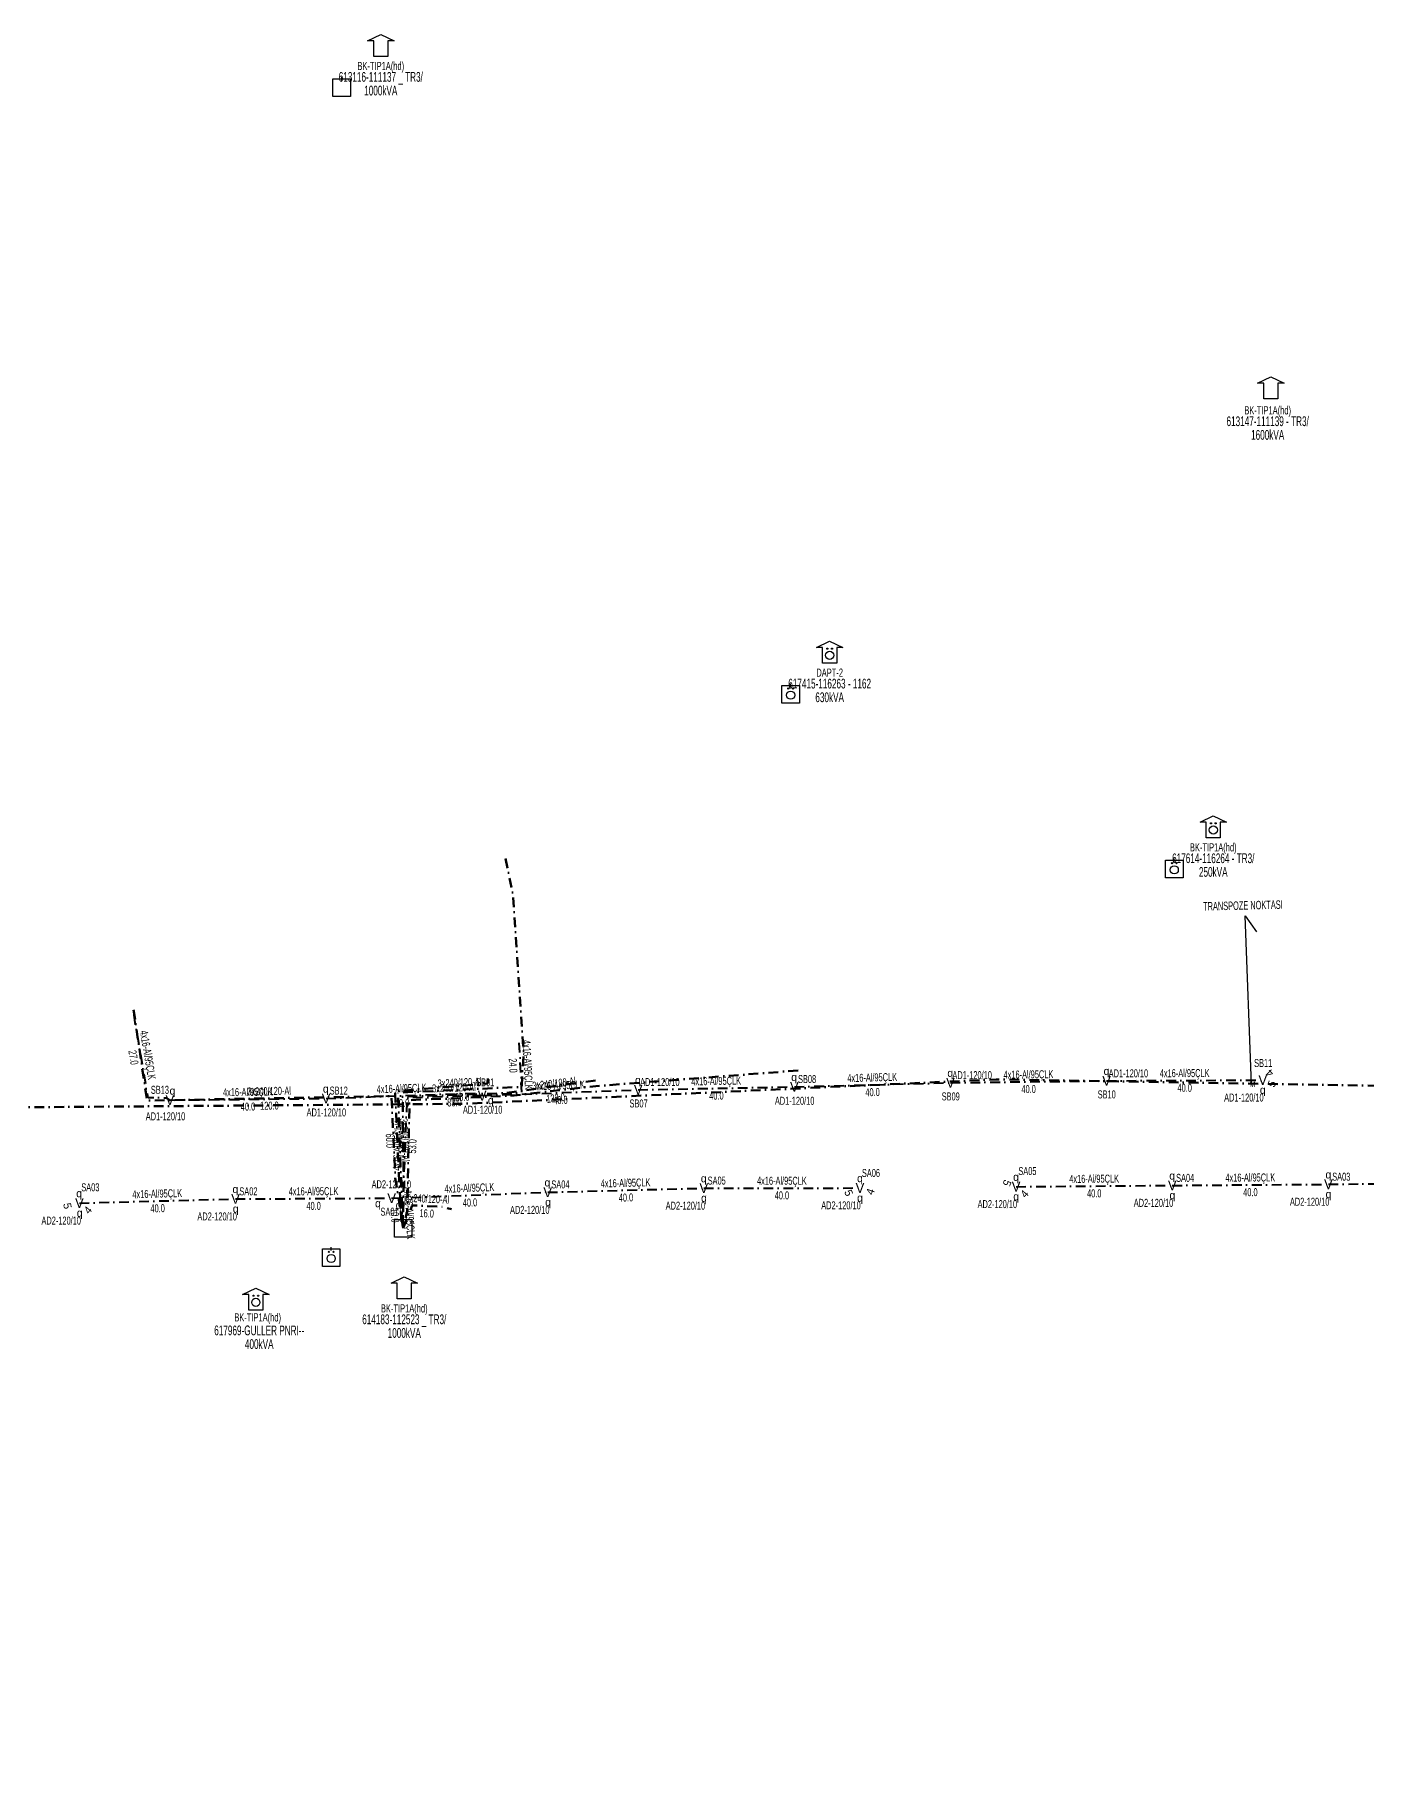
# Model space of a CAD drawing. Header units: millimetres. Extents: x 407682 to 413427, y 4045444 to 4048063.
# Drawn here: x 411020.7 to 411362.1, y 4046187.9 to 4046630.3 of the extents above; entities that cross this region are included whole.
import ezdxf
from ezdxf.enums import TextEntityAlignment as Align

# ---------------------------------------------------------------- set-up
doc = ezdxf.new("R2010")
doc.units = ezdxf.units.MM
doc.linetypes.add('DASHDOT', pattern=[5, 2.5, -1.25, 0, -1.25])
for name, color, linetype, lineweight in [('DIREK_AYD_YENI', 152, 'Continuous', 25), ('HAT_ABH_YERALTI_YENI', 6, 'DASHDOT', 80), ('HAT_AYD_YERALTI_YENI', 4, 'DASHDOT', 40), ('HAT_BOX_YERALTI_YENI', 5, 'DASHDOT', 50), ('KULLANICI', 1, 'Continuous', 25), ('NODE_OG_YENI', 5, 'Continuous', 25), ('TRAFO_MEVCUT', 5, 'Continuous', 30)]:
    doc.layers.add(name, color=color, linetype=linetype, lineweight=lineweight)
doc.styles.add('Direk', font='B_CAD')
doc.styles.get("Standard").update_dxf_attribs({"font": 'Arial'})

# ---------------------------------------------------------------- blocks, each defined once
blk = doc.blocks.new('MEV_OZELBINA_KARE')
at = {"layer": 'TRAFO_MEVCUT', "linetype": 'Continuous'}
for p, q in [((-2.25, 2.25), (2.25, 2.25)), ((-2.25, -2.25), (-2.25, 2.25)), ((0, 1.8), (0, 2.7)), ((2.25, 2.25), (2.25, -2.25)), ((2.25, -2.25), (-2.25, -2.25))]:
    blk.add_line(p, q, dxfattribs=at)
for centre, radius in [((0, -0.215091), 1.049264), ((-0.592312, 1.488957), 0.15614), ((0.592312, 1.488957), 0.15614)]:
    blk.add_circle(centre, radius, dxfattribs=at)
blk = doc.blocks.new('MEV_BETKOSK_OZEL')
at = {"layer": 'TRAFO_MEVCUT', "linetype": 'Continuous'}
for p, q in [((-3.4, 2), (0, 3.6)), ((-1.8, 2), (-3.4, 2)), ((-1.8, -2), (-1.8, 2)), ((0, 3.6), (3.4, 2)), ((3.4, 2), (1.8, 2)), ((1.8, 2), (1.8, -2)), ((1.8, -2), (-1.8, -2))]:
    blk.add_line(p, q, dxfattribs=at)
for centre, radius in [((0, 0), 1.049264), ((-0.592312, 1.704048), 0.15614), ((0.592312, 1.704048), 0.15614)]:
    blk.add_circle(centre, radius, dxfattribs=at)
blk = doc.blocks.new('MEV_BINA_KARE')
at = {"layer": 'TRAFO_MEVCUT', "linetype": 'Continuous'}
for p, q in [((-2.25, -2.25), (-2.25, 2.25)), ((-2.25, 2.25), (2.25, 2.25)), ((0, 1.8), (0, 2.7)), ((2.25, 2.25), (2.25, -2.25)), ((2.25, -2.25), (-2.25, -2.25))]:
    blk.add_line(p, q, dxfattribs=at)
blk = doc.blocks.new('MEV_BETKOSK')
at = {"layer": 'TRAFO_MEVCUT', "linetype": 'Continuous'}
for p, q in [((-3.4, 2), (0, 3.6)), ((-1.8, 2), (-3.4, 2)), ((-1.8, -2), (-1.8, 2)), ((0, 3.6), (3.4, 2)), ((3.4, 2), (1.8, 2)), ((1.8, 2), (1.8, -2)), ((1.8, -2), (-1.8, -2))]:
    blk.add_line(p, q, dxfattribs=at)
blk = doc.blocks.new('MEV_DAPT_OZEL')
at = {"layer": 'TRAFO_MEVCUT', "linetype": 'Continuous'}
for p, q in [((-3.4, 2), (0, 3.6)), ((-1.8, 2), (-3.4, 2)), ((-1.8, -2), (-1.8, 2)), ((0, 3.6), (3.4, 2)), ((1.8, 2), (1.8, -2)), ((3.4, 2), (1.8, 2)), ((1.8, -2), (-1.8, -2))]:
    blk.add_line(p, q, dxfattribs=at)
for centre, radius in [((0, 0), 1.049264), ((-0.592312, 1.704048), 0.15614), ((0.592312, 1.704048), 0.15614)]:
    blk.add_circle(centre, radius, dxfattribs=at)

msp = doc.modelspace()

# ---------------------------------------------------------------- linework, layer by layer
at = {"layer": 'HAT_ABH_YERALTI_YENI', "flags": 128}
msp.add_lwpolyline([(410753.326, 4046568.981), (410756.794587, 4046574.190388), (410759.194921, 4046576.805691), (410761.333084, 4046582.451402), (410748.022523, 4046586.876024), (410727.402429, 4046592.840818), (410708.288158, 4046598.440864), (410697.569476, 4046600.633322), (410694.443194, 4046601.120535), (410688.876202, 4046572.732131), (410677.640261, 4046533.769491), (410670.240834, 4046501.674309), (410659.451083, 4046462.982365), (410645.127088, 4046409.884143), (410634.467538, 4046373.851378), (410629.597188, 4046364.226639), (410626.118367, 4046357.384957), (410647.80302, 4046352.630568), (410691.520208, 4046347.644257), (410844.65227, 4046349.968956), (410983.381804, 4046355.188467), (411130.424131, 4046356.345271), (411266.966072, 4046362.60782), (411386.437353, 4046360.633746), (411454.158409, 4046357.850689), (411533.306257, 4046349.045048), (411615.134034, 4046337.026729), (411655.932088, 4046331.203197), (411722.722163, 4046318.258557), (411778.269236, 4046305.703132), (411831.858552, 4046292.687784), (411884.338171, 4046277.992461), (411938.466812, 4046261.440496), (411979.291282, 4046247.318706), (412011.516935, 4046237.970572), (412024.718616, 4046235.562158), (412042.112723, 4046232.172537), (412064.377283, 4046222.205809), (412094.6675, 4046208.179316), (412146.23504, 4046184.769876), (412200.273243, 4046157.691406), (412252.084376, 4046130.942058), (412288.008893, 4046113.481209), (412306.83909, 4046105.831569), (412328.577395, 4046092.641186), (412390.31836, 4046064.429829), (412426.415965, 4046047.000471), (412474.741859, 4046023.687686), (412509.981327, 4046006.912246), (412531.976273, 4045995.783583), (412546.227248, 4045989.660942), (412586.947549, 4045969.092121), (412622.658527, 4045952.472251), (412669.189191, 4045929.47066), (412726.79917, 4045900.883063), (412772.37988, 4045878.356781), (412814.791432, 4045856.832375), (412845.845378, 4045840.782204), (412896.507043, 4045811.782988), (412925.694972, 4045794.172113), (412988.980926, 4045753.962758), (413032.394035, 4045727.695092), (413073.262878, 4045701.158082), (413124.240103, 4045670.274646), (413159.264991, 4045644.167337), (413171.23213, 4045635.636307), (413178.956838, 4045630.006491), (413206.511169, 4045679.545175), (413199.345, 4045682.156)], dxfattribs=at)
at = {"layer": 'HAT_AYD_YERALTI_YENI', "flags": 128}
for points in [[(411046.05, 4046379.065), (411049.661854, 4046357.988609), (411054.352991, 4046357.885507), (411055.325266, 4046357.303424)], [(411135.316592, 4046358.441973), (411145.469235, 4046359.310452), (411144.757, 4046373.195)], [(411095.323081, 4046357.721514), (411134.143794, 4046359.140309), (411135.316592, 4046358.441973)], [(411135.316592, 4046358.441973), (411175.28842, 4046359.942954)], [(411175.28842, 4046359.942954), (411215.281318, 4046360.69668)], [(411215.281318, 4046360.69668), (411255.267594, 4046361.744392)], [(411255.267594, 4046361.744392), (411295.264284, 4046362.258967)], [(411295.264284, 4046362.258967), (411335.263976, 4046362.416011)], [(411055.325266, 4046357.303424), (411095.323081, 4046357.721514)], [(411135.316592, 4046358.441973), (411116.057703, 4046357.81294), (411115.062362, 4046333.25078), (411115.081, 4046324.468)], [(411112.132726, 4046332.168962), (411152.10372, 4046333.692011)], [(411152.10372, 4046333.692011), (411192.089833, 4046334.74592)], [(411192.089833, 4046334.74592), (411232.089811, 4046334.788224)], [(411272.088422, 4046335.121577), (411312.087116, 4046335.444824)], [(411312.087116, 4046335.444824), (411352.086084, 4046335.732077)], [(411352.086084, 4046335.732077), (411392.084, 4046336.17)], [(411032.147272, 4046330.924291), (411072.133138, 4046331.987568)], [(411072.133138, 4046331.987568), (411112.132726, 4046332.168962)], [(411115.081, 4046324.468), (411114.629977, 4046331.361912), (411112.132726, 4046332.168962)]]:
    msp.add_lwpolyline(points, dxfattribs=at)
at = {"layer": 'HAT_BOX_YERALTI_YENI', "flags": 128}
for points in [[(411141.297, 4046419.185), (411143.203632, 4046410.050018), (411145.960941, 4046369.101441), (411145.433399, 4046360.704187), (411113.749388, 4046359.197312), (411114.547532, 4046336.986954), (411115.081, 4046324.468)], [(411046.022, 4046380.459), (411049.472041, 4046357.192064), (411112.099335, 4046358.313617), (411113.070135, 4046337.290459), (411115.081, 4046324.468)], [(411216.219363, 4046364.880332), (411164.399795, 4046360.890409), (411143.503016, 4046358.512225), (411130.720245, 4046357.849772), (411116.719127, 4046357.300709), (411116.108146, 4046328.863858), (411115.081, 4046324.468)], [(411136.770495, 4046362.823371), (411136.738875, 4046361.543976), (411112.985781, 4046359.561247), (411114.181718, 4046334.444499), (411114.670393, 4046325.612043), (411115.081, 4046324.468)], [(411164.33878, 4046362.34477), (411141.335509, 4046359.095687), (411114.937811, 4046358.137355), (411115.180796, 4046336.934216), (411115.081, 4046324.468)], [(411115.081, 4046324.468), (411117.362948, 4046330.333951), (411125.018087, 4046329.995228), (411127.428702, 4046329.321741)]]:
    msp.add_lwpolyline(points, dxfattribs=at)
at = {"layer": 'KULLANICI', "color": 2, "flags": 128}
msp.add_lwpolyline([(411332.3861, 4046361.327059), (411330.76265, 4046404.464444), (411333.661668, 4046400.405819)], dxfattribs=at)
msp.add_lwpolyline([(411332.3861, 4046361.327059), (411330.76265, 4046404.464444), (411333.661668, 4046400.405819)], dxfattribs=at)

# ---------------------------------------------------------------- block references
at = {"layer": 'TRAFO_MEVCUT'}
for name, p in [('MEV_BETKOSK', (411109.35, 4046626.669)), ('MEV_BETKOSK', (411109.35, 4046626.669)), ('MEV_BINA_KARE', (411099.35, 4046616.669)), ('MEV_BINA_KARE', (411099.35, 4046616.669)), ('MEV_BETKOSK', (411337.323882, 4046538.954363)), ('MEV_BETKOSK', (411337.323882, 4046538.954363)), ('MEV_DAPT_OZEL', (411224.325, 4046471.249)), ('MEV_DAPT_OZEL', (411224.325, 4046471.249)), ('MEV_OZELBINA_KARE', (411214.325, 4046461.249)), ('MEV_OZELBINA_KARE', (411214.325, 4046461.249)), ('MEV_BETKOSK_OZEL', (411322.59, 4046426.508)), ('MEV_BETKOSK_OZEL', (411322.59, 4046426.508)), ('MEV_OZELBINA_KARE', (411312.59, 4046416.508)), ('MEV_OZELBINA_KARE', (411312.59, 4046416.508)), ('MEV_BINA_KARE', (411115.081, 4046324.468)), ('MEV_BINA_KARE', (411115.081, 4046324.468)), ('MEV_OZELBINA_KARE', (411096.627627, 4046316.93481)), ('MEV_OZELBINA_KARE', (411096.627627, 4046316.93481)), ('MEV_BETKOSK', (411115.363645, 4046308.398682)), ('MEV_BETKOSK', (411115.363645, 4046308.398682)), ('MEV_BETKOSK_OZEL', (411077.341528, 4046305.489612)), ('MEV_BETKOSK_OZEL', (411077.341528, 4046305.489612))]:
    msp.add_blockref(name, p, dxfattribs=at)

# ---------------------------------------------------------------- texts
at = {"layer": 'DIREK_AYD_YENI', "width": 0.53}
for s, p in [('SB11', (411335.369285, 4046366.801207)), ('SB08', (411218.545357, 4046362.697603)), ('AD1-120/10', (411260.824287, 4046363.699459)), ('AD1-120/10', (411300.850827, 4046364.16185)), ('SB13', (411052.771801, 4046359.938388)), ('SB12', (411098.573982, 4046359.742734)), ('SB01', (411136.100413, 4046361.853076)), ('AD1-120/10', (411180.823328, 4046361.933657)), ('SB09', (411255.335946, 4046358.24506)), ('SB10', (411295.293668, 4046358.75909)), ('AD1-120/10', (411330.427274, 4046357.963191)), ('AD1-120/10', (411095.406988, 4046354.150398)), ('AD1-120/10', (411135.443166, 4046354.836501)), ('SB07', (411175.387068, 4046356.444344)), ('AD1-120/10', (411215.361688, 4046357.128465)), ('AD1-120/10', (411054.200496, 4046353.150599)), ('AD2-120/10', (411112.056753, 4046335.733559)), ('SA04', (411155.361786, 4046335.702238)), ('SA05', (411195.392521, 4046336.683276)), ('SA06', (411234.90744, 4046338.63971)), ('SA05', (411274.979039, 4046339.132637)), ('SA04', (411315.387475, 4046337.386187)), ('SA03', (411355.380306, 4046337.685169)), ('SA03', (411034.95146, 4046334.967487)), ('SA02', (411075.432671, 4046333.930347)), ('AD2-120/10', (411347.280508, 4046331.271529)), ('AD2-120/10', (411067.428756, 4046327.503967)), ('SA01', (411111.595775, 4046328.710395)), ('AD2-120/10', (411147.5052, 4046329.18764)), ('AD2-120/10', (411187.377934, 4046330.263923)), ('AD2-120/10', (411227.231555, 4046330.340935)), ('AD2-120/10', (411267.283003, 4046330.66099)), ('AD2-120/10', (411307.280115, 4046330.984622)), ('AD2-120/10', (411027.481979, 4046326.432626))]:
    msp.add_text(s, height=2.05, dxfattribs=at).set_placement(p, align=Align.MIDDLE_CENTER)
at = {"layer": 'DIREK_AYD_YENI', "color": 4, "style": 'Direk'}
for p in [(411215.225023, 4046363.196046), (411255.218772, 4046364.243915), (411295.243296, 4046364.758879), (411055.978829, 4046359.716483), (411095.264356, 4046360.220824), (411175.217957, 4046362.441961), (411335.273792, 4046359.91603), (411137.515199, 4046357.253278), (411152.023189, 4046336.190714), (411192.055574, 4046337.245685), (411232.087167, 4046337.288223), (411272.068219, 4046337.621495), (411312.068038, 4046337.944751), (411352.063427, 4046338.231975), (411032.080817, 4046333.423408), (411072.094239, 4046334.487265), (411192.124093, 4046332.246154), (411232.092455, 4046332.288226), (411272.108625, 4046332.621659), (411312.106194, 4046332.944897), (411352.108742, 4046333.23218), (411032.213727, 4046328.425174), (411072.172036, 4046329.48787), (411108.619946, 4046330.857695), (411113.900493, 4046330.401195), (411152.184251, 4046331.193308)]:
    msp.add_text('q', height=2, dxfattribs=at).set_placement(p, align=Align.MIDDLE_CENTER)
at = {"layer": 'DIREK_AYD_YENI', "style": 'Direk'}
for p in [(411295.264284, 4046362.258967), (411335.263976, 4046362.416011), (411095.323081, 4046357.721514), (411135.316592, 4046358.441973), (411175.28842, 4046359.942954), (411215.281318, 4046360.69668), (411255.267594, 4046361.744392), (411055.325266, 4046357.303424), (411312.087116, 4046335.444824), (411352.086084, 4046335.732077), (411072.133138, 4046331.987568), (411112.132726, 4046332.168962), (411152.10372, 4046333.692011), (411192.089833, 4046334.74592), (411232.089811, 4046334.788224), (411272.088422, 4046335.121577), (411032.147272, 4046330.924291)]:
    msp.add_text('V', height=2.5, dxfattribs=at).set_placement(p, align=Align.MIDDLE_CENTER)
at = {"layer": 'DIREK_AYD_YENI', "color": 32, "style": 'Direk'}
for s, rotation, p in [('4', 135.224951, (411337.024789, 4046364.190705)), ('5', 427.724952, (411337.577413, 4046361.468378)), ('5', 247.963024, (411269.771067, 4046336.059589)), ('5', 291.79228, (411229.213383, 4046333.538854)), ('4', 430.635346, (411234.744055, 4046333.851659)), ('4', 409.23846, (411274.217516, 4046333.280663)), ('5', 281.676097, (411029.098745, 4046330.199868)), ('4', 410.667632, (411034.320526, 4046329.13532))]:
    msp.add_text(s, height=2, rotation=rotation, dxfattribs=at).set_placement(p, align=Align.MIDDLE_CENTER)
at = {"layer": 'HAT_AYD_YERALTI_YENI', "lineweight": 30, "width": 0.53}
for rotation, p in [(279.7243, (411048.693714, 4046368.670376)), (272.936527, (411145.962002, 4046366.296271)), (1.079697, (411195.268852, 4046361.169666)), (1.500909, (411235.252192, 4046362.070244)), (0.737094, (411275.255005, 4046362.851609)), (0.22495, (411315.260793, 4046363.187482)), (0.598881, (411075.315289, 4046358.362422)), (2.093078, (411114.702393, 4046359.280345)), (2.150502, (411155.27061, 4046360.041865)), (447.679453, (411114.71073, 4046345.566277)), (1.509788, (411172.074381, 4046335.06867)), (0.060597, (411212.088923, 4046335.617072)), (0.463022, (411292.0809, 4046336.133173)), (0.411464, (411332.080496, 4046336.438429)), (1.523211, (411052.11761, 4046332.305629)), (0.259829, (411092.129077, 4046332.928256)), (273.74315, (411115.703675, 4046327.970447)), (2.182135, (411132.085858, 4046333.77987))]:
    msp.add_text('4x16-Al/95ÇLK', height=2.05, rotation=rotation, dxfattribs=at).set_placement(p, align=Align.CENTER)
for s, rotation, p in [('27.0', 279.7243, (411047.01814, 4046368.383233)), ('24.0', 272.936527, (411144.264234, 4046366.209181)), ('40.0', 1.079697, (411195.300886, 4046359.469968)), ('40.0', 1.500909, (411235.29672, 4046360.370828)), ('40.0', 0.737094, (411275.276874, 4046361.15175)), ('40.0', 0.22495, (411315.267468, 4046361.487496)), ('40.0', 0.598881, (411075.333057, 4046356.662515)), ('40.0', 2.093078, (411114.764482, 4046357.581479)), ('40.0', 2.150502, (411155.334402, 4046358.343062)), ('53.0', 447.679453, (411116.409336, 4046345.497444)), ('40.0', 1.509788, (411172.119172, 4046333.36926)), ('40.0', 0.060597, (411212.090721, 4046333.917072)), ('40.0', 0.463022, (411292.094638, 4046334.433228)), ('40.0', 0.411464, (411332.092704, 4046334.738473)), ('40.0', 1.523211, (411052.1628, 4046330.60623)), ('40.0', 0.259829, (411092.136787, 4046331.228273)), ('10.0', 273.74315, (411114.007302, 4046327.859465)), ('40.0', 2.182135, (411132.150588, 4046332.081103))]:
    msp.add_text(s, height=2.05, rotation=rotation, dxfattribs=at).set_placement(p, align=Align.TOP_CENTER)
at = {"layer": 'HAT_BOX_YERALTI_YENI', "lineweight": 30, "width": 0.53}
for rotation, p in [(362.722904, (411129.551014, 4046360.79979)), (366.492683, (411153.855291, 4046360.545865)), (1.025964, (411080.770469, 4046358.602704)), (362.079132, (411128.105822, 4046359.465961)), (272.726087, (411114.432788, 4046347.0433)), (357.466441, (411121.228091, 4046331.013759))]:
    msp.add_text('3x240/120-Al', height=2.05, rotation=rotation, dxfattribs=at).set_placement(p, align=Align.CENTER)
for s, rotation, p in [('125.0', 362.722904, (411129.631774, 4046359.101709)), ('133.0', 366.492683, (411154.04752, 4046358.856768)), ('120.0', 1.025964, (411080.800908, 4046356.902977)), ('83.0', 362.079132, (411128.167497, 4046357.76708)), ('60.0', 272.726087, (411112.734711, 4046346.962446)), ('16.0', 357.466441, (411121.152944, 4046329.31542))]:
    msp.add_text(s, height=2.05, rotation=rotation, dxfattribs=at).set_placement(p, align=Align.TOP_CENTER)
at = {"layer": 'KULLANICI', "color": 2, "width": 0.6}
msp.add_text('TRANSPOZE NOKTASI', height=2.1703, rotation=1.3456, dxfattribs=at).set_placement((411330.159959, 4046408.253898), align=Align.TOP_CENTER)
msp.add_text('TRANSPOZE NOKTASI', height=2.1703, rotation=1.3456, dxfattribs=at).set_placement((411330.159959, 4046408.253898), align=Align.TOP_CENTER)
at = {"layer": 'NODE_OG_YENI', "style": 'Direk'}
msp.add_text('M', height=1.4, dxfattribs=at).set_placement((411332.603163, 4046361.346148), align=Align.MIDDLE_CENTER)
at = {"layer": 'TRAFO_MEVCUT', "width": 0.6}
for s, height, p in [('613116-111137 _ TR3/', 2.5, (411109.35, 4046618.169)), ('613116-111137 _ TR3/', 2.5, (411109.35, 4046618.169)), ('BK-TIP1A(hd)', 2.1, (411109.35, 4046621.169)), ('BK-TIP1A(hd)', 2.1, (411109.35, 4046621.169)), ('1000kVA', 2.5, (411109.35, 4046614.669)), ('1000kVA', 2.5, (411109.35, 4046614.669)), ('613147-111139 - TR3/', 2.5, (411336.522019, 4046529.959428)), ('613147-111139 - TR3/', 2.5, (411336.522019, 4046529.959428)), ('BK-TIP1A(hd)', 2.1, (411336.522019, 4046532.959428)), ('BK-TIP1A(hd)', 2.1, (411336.522019, 4046532.959428)), ('1600kVA', 2.5, (411336.522019, 4046526.459428)), ('1600kVA', 2.5, (411336.522019, 4046526.459428)), ('617415-116263 - 1162', 2.5, (411224.325, 4046462.749)), ('617415-116263 - 1162', 2.5, (411224.325, 4046462.749)), ('DAPT-2', 2.1, (411224.325, 4046465.749)), ('DAPT-2', 2.1, (411224.325, 4046465.749)), ('630kVA', 2.5, (411224.325, 4046459.249)), ('630kVA', 2.5, (411224.325, 4046459.249)), ('BK-TIP1A(hd)', 2.1, (411322.59, 4046421.008)), ('BK-TIP1A(hd)', 2.1, (411322.59, 4046421.008)), ('617614-116264 - TR3/', 2.5, (411322.59, 4046418.008)), ('617614-116264 - TR3/', 2.5, (411322.59, 4046418.008)), ('250kVA', 2.5, (411322.59, 4046414.508)), ('250kVA', 2.5, (411322.59, 4046414.508)), ('BK-TIP1A(hd)', 2.1, (411077.810642, 4046300.592758)), ('BK-TIP1A(hd)', 2.1, (411077.810642, 4046300.592758)), ('614183-112523 _ TR3/', 2.5, (411115.363645, 4046299.898682)), ('614183-112523 _ TR3/', 2.5, (411115.363645, 4046299.898682)), ('BK-TIP1A(hd)', 2.1, (411115.363645, 4046302.898682)), ('BK-TIP1A(hd)', 2.1, (411115.363645, 4046302.898682)), ('617969-GULLER PNRI--', 2.5, (411078.21274, 4046297.056628)), ('617969-GULLER PNRI--', 2.5, (411078.21274, 4046297.056628)), ('1000kVA', 2.5, (411115.363645, 4046296.398682)), ('1000kVA', 2.5, (411115.363645, 4046296.398682)), ('400kVA', 2.5, (411078.21274, 4046293.556628)), ('400kVA', 2.5, (411078.21274, 4046293.556628))]:
    msp.add_text(s, height=height, dxfattribs=at).set_placement(p, align=Align.CENTER)

doc.saveas('drawing.dxf')
